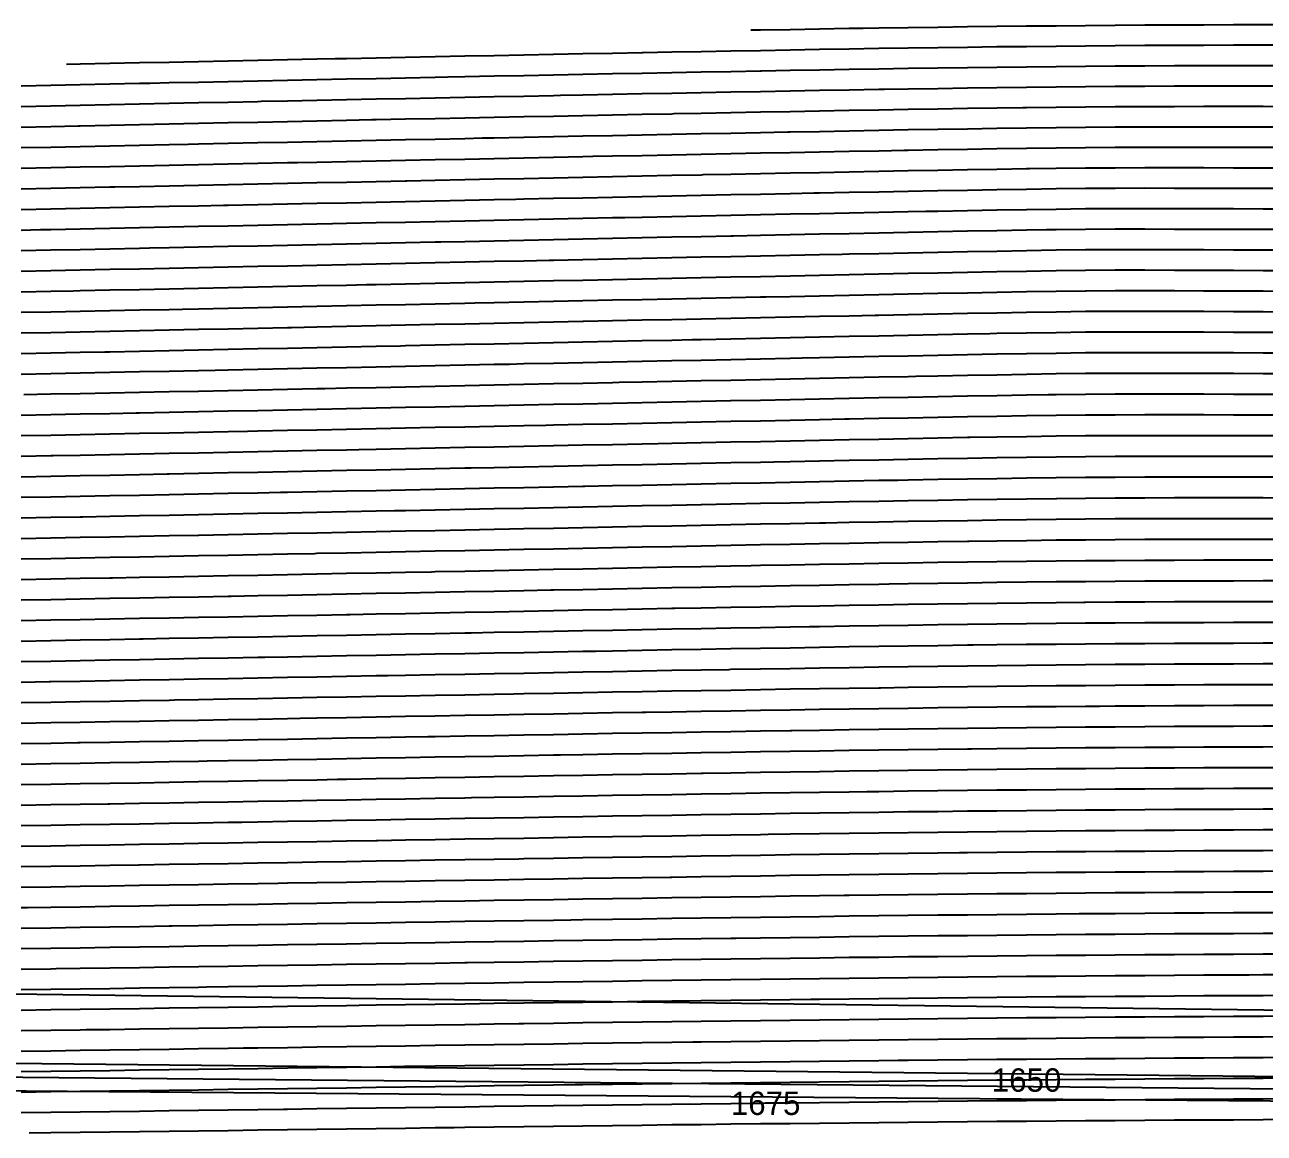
# Model space of a CAD drawing. Header units: metres. Extents: x 228 to 3387, y 31 to 162.
# Drawn here: x 857.6 to 990.1, y 32.7 to 151.3 of the extents above; entities that cross this region are included whole.
import ezdxf
from ezdxf.enums import TextEntityAlignment as Align

# ---------------------------------------------------------------- set-up
doc = ezdxf.new("R2010")
doc.units = ezdxf.units.M
for name, color, linetype in [('Vs_1000', 7, 'Continuous'), ('Vs_1025', 7, 'Continuous'), ('Vs_1050', 7, 'Continuous'), ('Vs_1075', 7, 'Continuous'), ('Vs_1100', 7, 'Continuous'), ('Vs_1125', 7, 'Continuous'), ('Vs_1150', 7, 'Continuous'), ('Vs_1175', 7, 'Continuous'), ('Vs_1200', 7, 'Continuous'), ('Vs_1225', 7, 'Continuous'), ('Vs_1250', 7, 'Continuous'), ('Vs_1275', 7, 'Continuous'), ('Vs_1300', 7, 'Continuous'), ('Vs_1325', 7, 'Continuous'), ('Vs_1350', 7, 'Continuous'), ('Vs_1375', 7, 'Continuous'), ('Vs_1400', 7, 'Continuous'), ('Vs_1425', 7, 'Continuous'), ('Vs_1450', 7, 'Continuous'), ('Vs_1475', 7, 'Continuous'), ('Vs_1500', 7, 'Continuous'), ('Vs_1525', 7, 'Continuous'), ('Vs_1550', 7, 'Continuous'), ('Vs_1575', 7, 'Continuous'), ('Vs_1600', 7, 'Continuous'), ('Vs_1625', 7, 'Continuous'), ('Vs_1650', 7, 'Continuous'), ('Vs_1675', 7, 'Continuous'), ('Vs_1700', 7, 'Continuous'), ('Vs_1725', 7, 'Continuous'), ('Vs_1750', 7, 'Continuous'), ('Vs_375', 7, 'Continuous'), ('Vs_400', 7, 'Continuous'), ('Vs_425', 7, 'Continuous'), ('Vs_450', 7, 'Continuous'), ('Vs_475', 7, 'Continuous'), ('Vs_500', 7, 'Continuous'), ('Vs_525', 7, 'Continuous'), ('Vs_550', 7, 'Continuous'), ('Vs_575', 7, 'Continuous'), ('Vs_600', 7, 'Continuous'), ('Vs_625', 7, 'Continuous'), ('Vs_650', 7, 'Continuous'), ('Vs_675', 7, 'Continuous'), ('Vs_700', 7, 'Continuous'), ('Vs_725', 7, 'Continuous'), ('Vs_750', 7, 'Continuous'), ('Vs_775', 7, 'Continuous'), ('Vs_800', 7, 'Continuous'), ('Vs_825', 7, 'Continuous'), ('Vs_850', 7, 'Continuous'), ('Vs_875', 7, 'Continuous'), ('Vs_900', 7, 'Continuous'), ('Vs_925', 7, 'Continuous'), ('Vs_950', 7, 'Continuous'), ('Vs_975', 7, 'Continuous')]:
    doc.layers.add(name, color=color, linetype=linetype)

msp = doc.modelspace()

# ---------------------------------------------------------------- linework, layer by layer
at = {"layer": 'Vs_1000'}
msp.add_lwpolyline([(993.15, 96.23), (989.98, 96.23), (986.82, 96.23), (983.66, 96.22), (980.5, 96.22), (977.34, 96.21), (974.18, 96.19), (971.01, 96.17), (967.85, 96.14), (964.69, 96.1), (961.53, 96.06), (958.55, 96.02), (958.37, 96.02), (955.21, 95.97), (952.04, 95.92), (948.88, 95.87), (945.72, 95.81), (942.56, 95.75), (939.4, 95.7), (936.23, 95.64), (933.07, 95.58), (929.91, 95.52), (926.75, 95.46), (923.59, 95.4), (922.01, 95.37), (920.43, 95.34), (917.26, 95.27), (914.1, 95.21), (910.94, 95.15), (907.78, 95.09), (904.62, 95.03), (901.46, 94.97), (898.29, 94.9), (895.13, 94.84), (891.97, 94.78), (888.81, 94.72), (888.56, 94.71), (885.65, 94.66), (882.48, 94.6), (879.32, 94.53), (876.16, 94.47), (873, 94.41), (869.84, 94.35), (866.68, 94.29), (863.51, 94.23), (860.35, 94.17), (857.19, 94.12)], dxfattribs=at)
at = {"layer": 'Vs_1025'}
msp.add_lwpolyline([(993.15, 94.01), (989.98, 94.01), (986.82, 94.01), (983.66, 94), (980.5, 93.99), (977.34, 93.98), (974.18, 93.96), (971.01, 93.94), (967.85, 93.91), (964.69, 93.88), (961.53, 93.84), (958.37, 93.8), (955.21, 93.75), (952.04, 93.7), (948.88, 93.65), (945.72, 93.59), (942.56, 93.54), (939.4, 93.48), (936.23, 93.43), (935.25, 93.41), (933.07, 93.37), (929.91, 93.31), (926.75, 93.25), (923.59, 93.19), (920.43, 93.13), (917.26, 93.07), (914.1, 93.01), (910.94, 92.95), (907.78, 92.88), (904.62, 92.82), (901.46, 92.76), (901.05, 92.75), (898.29, 92.7), (895.13, 92.64), (891.97, 92.58), (888.81, 92.52), (885.65, 92.46), (882.48, 92.39), (879.32, 92.33), (876.16, 92.27), (873, 92.21), (869.84, 92.15), (866.97, 92.1), (866.68, 92.1), (863.51, 92.04), (860.35, 91.98), (857.19, 91.92)], dxfattribs=at)
at = {"layer": 'Vs_1050'}
msp.add_lwpolyline([(993.15, 91.79), (989.98, 91.79), (986.82, 91.78), (983.66, 91.78), (980.5, 91.77), (977.34, 91.76), (974.18, 91.74), (971.01, 91.71), (967.85, 91.69), (964.69, 91.65), (961.53, 91.61), (958.37, 91.57), (955.21, 91.53), (952.04, 91.48), (949.99, 91.45), (948.88, 91.43), (945.72, 91.38), (942.56, 91.32), (939.4, 91.27), (936.23, 91.21), (933.07, 91.15), (929.91, 91.1), (926.75, 91.04), (923.59, 90.98), (920.43, 90.92), (917.26, 90.86), (914.1, 90.8), (913.81, 90.79), (910.94, 90.74), (907.78, 90.68), (904.62, 90.62), (901.46, 90.56), (898.29, 90.5), (895.13, 90.44), (891.97, 90.38), (888.81, 90.32), (885.65, 90.25), (882.48, 90.19), (879.64, 90.14), (879.32, 90.13), (876.16, 90.07), (873, 90.02), (869.84, 89.96), (866.68, 89.9), (863.51, 89.84), (860.35, 89.78), (857.19, 89.72)], dxfattribs=at)
at = {"layer": 'Vs_1075'}
msp.add_lwpolyline([(993.15, 89.57), (989.98, 89.57), (986.82, 89.56), (983.66, 89.56), (980.5, 89.55), (977.34, 89.53), (974.18, 89.51), (971.01, 89.49), (970.83, 89.49), (967.85, 89.46), (964.69, 89.43), (961.53, 89.39), (958.37, 89.35), (955.21, 89.31), (952.04, 89.26), (948.88, 89.21), (945.72, 89.16), (942.56, 89.11), (939.4, 89.05), (936.23, 89), (933.07, 88.94), (929.91, 88.89), (927.09, 88.83), (926.75, 88.83), (923.59, 88.77), (920.43, 88.71), (917.26, 88.65), (914.1, 88.59), (910.94, 88.53), (907.78, 88.47), (904.62, 88.41), (901.46, 88.35), (898.29, 88.29), (895.13, 88.23), (892.36, 88.18), (891.97, 88.17), (888.81, 88.11), (885.65, 88.05), (882.48, 87.99), (879.32, 87.93), (876.16, 87.88), (873, 87.82), (869.84, 87.76), (866.68, 87.7), (863.51, 87.64), (860.35, 87.59), (857.19, 87.53)], dxfattribs=at)
at = {"layer": 'Vs_1100'}
msp.add_lwpolyline([(993.15, 87.35), (989.98, 87.35), (986.82, 87.34), (983.66, 87.33), (980.5, 87.32), (977.34, 87.31), (974.18, 87.29), (971.01, 87.26), (967.85, 87.24), (964.69, 87.2), (961.53, 87.17), (958.37, 87.13), (955.21, 87.09), (952.04, 87.04), (948.88, 86.99), (945.72, 86.94), (942.56, 86.89), (941.49, 86.87), (939.4, 86.84), (936.23, 86.79), (933.07, 86.73), (929.91, 86.67), (926.75, 86.62), (923.59, 86.56), (920.43, 86.5), (917.26, 86.44), (914.1, 86.39), (910.94, 86.33), (907.78, 86.27), (905.29, 86.22), (904.62, 86.21), (901.46, 86.15), (898.29, 86.09), (895.13, 86.03), (891.97, 85.97), (888.81, 85.91), (885.65, 85.85), (882.48, 85.79), (879.32, 85.74), (876.16, 85.68), (873, 85.62), (870.22, 85.57), (869.84, 85.56), (866.68, 85.5), (863.51, 85.45), (860.35, 85.39), (857.19, 85.33)], dxfattribs=at)
at = {"layer": 'Vs_1125'}
msp.add_lwpolyline([(993.15, 85.13), (989.98, 85.13), (986.82, 85.12), (983.66, 85.11), (980.5, 85.1), (977.34, 85.08), (974.18, 85.06), (971.01, 85.04), (967.85, 85.01), (964.69, 84.98), (961.53, 84.95), (958.97, 84.91), (958.37, 84.91), (955.21, 84.87), (952.04, 84.82), (948.88, 84.78), (945.72, 84.73), (942.56, 84.68), (939.4, 84.62), (936.23, 84.57), (933.07, 84.52), (929.91, 84.46), (926.75, 84.41), (923.59, 84.35), (920.43, 84.29), (918.65, 84.26), (917.26, 84.24), (914.1, 84.18), (910.94, 84.12), (907.78, 84.06), (904.62, 84), (901.46, 83.95), (898.29, 83.89), (895.13, 83.83), (891.97, 83.77), (888.81, 83.71), (885.65, 83.65), (883.24, 83.61), (882.48, 83.59), (879.32, 83.54), (876.16, 83.48), (873, 83.42), (869.84, 83.36), (866.68, 83.31), (863.51, 83.25), (860.35, 83.19), (857.19, 83.14)], dxfattribs=at)
at = {"layer": 'Vs_1150'}
msp.add_lwpolyline([(993.15, 82.91), (989.98, 82.91), (986.82, 82.9), (983.66, 82.89), (980.5, 82.88), (977.34, 82.86), (974.18, 82.84), (971.01, 82.82), (967.85, 82.79), (964.69, 82.76), (961.53, 82.72), (958.37, 82.69), (955.21, 82.65), (952.04, 82.6), (948.88, 82.56), (945.72, 82.51), (942.56, 82.46), (939.4, 82.41), (936.23, 82.36), (933.07, 82.31), (932.87, 82.3), (929.91, 82.25), (926.75, 82.2), (923.59, 82.14), (920.43, 82.08), (917.26, 82.03), (914.1, 81.97), (910.94, 81.91), (907.78, 81.86), (904.62, 81.8), (901.46, 81.74), (898.29, 81.68), (896.38, 81.65), (895.13, 81.63), (891.97, 81.57), (888.81, 81.51), (885.65, 81.45), (882.48, 81.39), (879.32, 81.34), (876.16, 81.28), (873, 81.22), (869.84, 81.17), (866.68, 81.11), (863.51, 81.05), (860.35, 81), (860.18, 80.99), (857.19, 80.94)], dxfattribs=at)
at = {"layer": 'Vs_1175'}
msp.add_lwpolyline([(993.15, 80.69), (989.98, 80.69), (986.82, 80.68), (983.66, 80.67), (980.5, 80.65), (977.34, 80.64), (974.18, 80.62), (971.01, 80.59), (967.85, 80.57), (964.69, 80.54), (961.53, 80.5), (958.37, 80.46), (955.21, 80.43), (952.04, 80.38), (949.08, 80.34), (948.88, 80.34), (945.72, 80.29), (942.56, 80.24), (939.4, 80.2), (936.23, 80.14), (933.07, 80.09), (929.91, 80.04), (926.75, 79.99), (923.59, 79.93), (920.43, 79.88), (917.26, 79.82), (914.1, 79.76), (910.94, 79.71), (909.86, 79.69), (907.78, 79.65), (904.62, 79.59), (901.46, 79.54), (898.29, 79.48), (895.13, 79.42), (891.97, 79.37), (888.81, 79.31), (885.65, 79.25), (882.48, 79.19), (879.32, 79.14), (876.16, 79.08), (873.58, 79.04), (873, 79.02), (869.84, 78.97), (866.68, 78.91), (863.51, 78.86), (860.35, 78.8), (857.19, 78.75)], dxfattribs=at)
at = {"layer": 'Vs_1200'}
msp.add_lwpolyline([(993.15, 78.48), (989.98, 78.47), (986.82, 78.46), (983.66, 78.45), (980.5, 78.43), (977.34, 78.41), (974.18, 78.39), (972.52, 78.38), (971.01, 78.37), (967.85, 78.34), (964.69, 78.31), (961.53, 78.28), (958.37, 78.24), (955.21, 78.21), (952.04, 78.16), (948.88, 78.12), (945.72, 78.08), (942.56, 78.03), (939.4, 77.98), (936.23, 77.93), (933.07, 77.88), (929.91, 77.83), (926.75, 77.77), (924.03, 77.73), (923.59, 77.72), (920.43, 77.67), (917.26, 77.61), (914.1, 77.56), (910.94, 77.5), (907.78, 77.45), (904.62, 77.39), (901.46, 77.33), (898.29, 77.28), (895.13, 77.22), (891.97, 77.16), (888.81, 77.11), (887.02, 77.08), (885.65, 77.05), (882.48, 76.99), (879.32, 76.94), (876.16, 76.88), (873, 76.83), (869.84, 76.77), (866.68, 76.72), (863.51, 76.66), (860.35, 76.61), (857.19, 76.55)], dxfattribs=at)
at = {"layer": 'Vs_1225'}
msp.add_lwpolyline([(993.15, 76.26), (989.98, 76.25), (986.82, 76.24), (983.66, 76.23), (980.5, 76.21), (977.34, 76.19), (974.18, 76.17), (971.01, 76.15), (967.85, 76.12), (964.69, 76.09), (961.53, 76.06), (958.37, 76.02), (955.21, 75.99), (952.04, 75.95), (948.88, 75.9), (945.72, 75.86), (942.56, 75.81), (939.59, 75.77), (939.4, 75.77), (936.23, 75.72), (933.07, 75.67), (929.91, 75.62), (926.75, 75.56), (923.59, 75.51), (920.43, 75.46), (917.26, 75.4), (914.1, 75.35), (910.94, 75.3), (907.78, 75.24), (904.62, 75.18), (901.46, 75.13), (900.68, 75.12), (898.29, 75.07), (895.13, 75.02), (891.97, 74.96), (888.81, 74.91), (885.65, 74.85), (882.48, 74.8), (879.32, 74.74), (876.16, 74.68), (873, 74.63), (869.84, 74.58), (866.68, 74.52), (863.51, 74.47), (863.26, 74.46), (860.35, 74.41), (857.19, 74.36)], dxfattribs=at)
at = {"layer": 'Vs_1250'}
msp.add_lwpolyline([(993.15, 74.04), (989.98, 74.03), (986.82, 74.02), (983.66, 74.01), (980.5, 73.99), (977.34, 73.97), (974.18, 73.95), (971.01, 73.93), (967.85, 73.9), (964.69, 73.87), (961.53, 73.84), (958.79, 73.81), (958.37, 73.8), (955.21, 73.77), (952.04, 73.73), (948.88, 73.69), (945.72, 73.64), (942.56, 73.6), (939.4, 73.55), (936.23, 73.5), (933.07, 73.45), (929.91, 73.4), (926.75, 73.35), (923.59, 73.3), (920.43, 73.25), (917.26, 73.2), (914.87, 73.16), (914.1, 73.14), (910.94, 73.09), (907.78, 73.03), (904.62, 72.98), (901.46, 72.93), (898.29, 72.87), (895.13, 72.82), (891.97, 72.76), (888.81, 72.71), (885.65, 72.65), (882.48, 72.6), (879.32, 72.54), (877.08, 72.5), (876.16, 72.49), (873, 72.43), (869.84, 72.38), (866.68, 72.32), (863.51, 72.27), (860.35, 72.22), (857.19, 72.17)], dxfattribs=at)
at = {"layer": 'Vs_1275'}
msp.add_lwpolyline([(993.15, 71.82), (989.98, 71.81), (986.82, 71.8), (983.66, 71.79), (980.5, 71.77), (977.34, 71.75), (974.18, 71.73), (971.01, 71.71), (967.85, 71.68), (964.69, 71.65), (961.53, 71.62), (958.37, 71.59), (955.21, 71.55), (952.04, 71.51), (948.88, 71.47), (945.72, 71.43), (942.56, 71.38), (939.4, 71.34), (936.23, 71.29), (933.07, 71.24), (930.1, 71.2), (929.91, 71.19), (926.75, 71.14), (923.59, 71.09), (920.43, 71.04), (917.26, 70.99), (914.1, 70.94), (910.94, 70.88), (907.78, 70.83), (904.62, 70.78), (901.46, 70.72), (898.29, 70.67), (895.13, 70.61), (891.97, 70.56), (891.02, 70.54), (888.81, 70.5), (885.65, 70.45), (882.48, 70.4), (879.32, 70.34), (876.16, 70.29), (873, 70.24), (869.84, 70.18), (866.68, 70.13), (863.51, 70.08), (860.35, 70.02), (857.19, 69.97)], dxfattribs=at)
at = {"layer": 'Vs_1300'}
msp.add_lwpolyline([(993.15, 69.6), (989.98, 69.59), (986.82, 69.58), (983.66, 69.57), (980.5, 69.55), (977.34, 69.53), (974.18, 69.51), (971.01, 69.49), (967.85, 69.46), (964.69, 69.43), (961.53, 69.4), (958.37, 69.37), (955.21, 69.33), (952.04, 69.29), (948.88, 69.25), (947.62, 69.24), (945.72, 69.21), (942.56, 69.17), (939.4, 69.12), (936.23, 69.08), (933.07, 69.03), (929.91, 68.98), (926.75, 68.93), (923.59, 68.88), (920.43, 68.83), (917.26, 68.78), (914.1, 68.73), (910.94, 68.68), (907.78, 68.62), (905.33, 68.58), (904.62, 68.57), (901.46, 68.52), (898.29, 68.46), (895.13, 68.41), (891.97, 68.36), (888.81, 68.3), (885.65, 68.25), (882.48, 68.2), (879.32, 68.14), (876.16, 68.09), (873, 68.04), (869.84, 67.99), (866.68, 67.93), (866.45, 67.93), (863.51, 67.88), (860.35, 67.83), (857.19, 67.78)], dxfattribs=at)
at = {"layer": 'Vs_1325'}
msp.add_lwpolyline([(993.15, 67.39), (989.98, 67.38), (986.82, 67.36), (983.66, 67.35), (980.5, 67.33), (977.34, 67.31), (974.18, 67.29), (972.3, 67.28), (971.01, 67.27), (967.85, 67.24), (964.69, 67.21), (961.53, 67.18), (958.37, 67.15), (955.21, 67.11), (952.04, 67.08), (948.88, 67.04), (945.72, 67), (942.56, 66.95), (939.4, 66.91), (936.23, 66.86), (933.07, 66.82), (929.91, 66.77), (926.75, 66.72), (923.59, 66.67), (920.43, 66.62), (920.41, 66.62), (917.26, 66.57), (914.1, 66.52), (910.94, 66.47), (907.78, 66.42), (904.62, 66.37), (901.46, 66.31), (898.29, 66.26), (895.13, 66.21), (891.97, 66.16), (888.81, 66.1), (885.65, 66.05), (882.48, 66), (880.77, 65.97), (879.32, 65.95), (876.16, 65.89), (873, 65.84), (869.84, 65.79), (866.68, 65.74), (863.51, 65.69), (860.35, 65.64), (857.19, 65.59)], dxfattribs=at)
at = {"layer": 'Vs_1350'}
msp.add_lwpolyline([(993.15, 65.17), (989.98, 65.16), (986.82, 65.14), (983.66, 65.13), (980.5, 65.11), (977.34, 65.09), (974.18, 65.07), (971.01, 65.05), (967.85, 65.02), (964.69, 64.99), (961.53, 64.96), (958.37, 64.93), (955.21, 64.9), (952.04, 64.86), (948.88, 64.82), (945.72, 64.78), (942.56, 64.74), (939.4, 64.7), (937.07, 64.66), (936.23, 64.65), (933.07, 64.61), (929.91, 64.56), (926.75, 64.51), (923.59, 64.46), (920.43, 64.42), (917.26, 64.37), (914.1, 64.32), (910.94, 64.26), (907.78, 64.21), (904.62, 64.16), (901.46, 64.11), (898.29, 64.06), (895.3, 64.01), (895.13, 64.01), (891.97, 63.96), (888.81, 63.9), (885.65, 63.85), (882.48, 63.8), (879.32, 63.75), (876.16, 63.7), (873, 63.64), (869.84, 63.59), (866.68, 63.54), (863.51, 63.49), (860.35, 63.44), (857.19, 63.39)], dxfattribs=at)
at = {"layer": 'Vs_1375'}
msp.add_lwpolyline([(993.15, 62.95), (989.98, 62.94), (986.82, 62.93), (983.66, 62.91), (980.5, 62.89), (977.34, 62.87), (974.18, 62.85), (971.01, 62.83), (967.85, 62.8), (964.69, 62.78), (961.53, 62.74), (958.37, 62.71), (957.51, 62.7), (955.21, 62.68), (952.04, 62.64), (948.88, 62.61), (945.72, 62.57), (942.56, 62.52), (939.4, 62.48), (936.23, 62.44), (933.07, 62.39), (929.91, 62.35), (926.75, 62.3), (923.59, 62.25), (920.43, 62.21), (917.26, 62.16), (914.1, 62.11), (910.94, 62.06), (910.39, 62.05), (907.78, 62.01), (904.62, 61.96), (901.46, 61.91), (898.29, 61.86), (895.13, 61.81), (891.97, 61.75), (888.81, 61.7), (885.65, 61.65), (882.48, 61.6), (879.32, 61.55), (876.16, 61.5), (873, 61.45), (869.84, 61.4), (869.78, 61.4), (866.68, 61.35), (863.51, 61.3), (860.35, 61.25), (857.19, 61.2)], dxfattribs=at)
at = {"layer": 'Vs_1400'}
msp.add_lwpolyline([(993.15, 60.74), (989.98, 60.72), (986.82, 60.71), (983.66, 60.69), (980.5, 60.68), (977.34, 60.66), (974.18, 60.63), (971.01, 60.61), (967.85, 60.59), (964.69, 60.56), (961.53, 60.53), (958.37, 60.5), (955.21, 60.46), (952.04, 60.43), (948.88, 60.39), (945.72, 60.35), (942.56, 60.31), (939.4, 60.27), (936.23, 60.23), (933.07, 60.18), (929.91, 60.14), (926.75, 60.09), (926.6, 60.09), (923.59, 60.05), (920.43, 60), (917.26, 59.95), (914.1, 59.9), (910.94, 59.85), (907.78, 59.8), (904.62, 59.75), (901.46, 59.7), (898.29, 59.65), (895.13, 59.6), (891.97, 59.55), (888.81, 59.5), (885.65, 59.45), (884.67, 59.44), (882.48, 59.4), (879.32, 59.35), (876.16, 59.3), (873, 59.25), (869.84, 59.2), (866.68, 59.15), (863.51, 59.1), (860.35, 59.05), (857.19, 59.01)], dxfattribs=at)
at = {"layer": 'Vs_1425'}
msp.add_lwpolyline([(993.15, 58.52), (989.98, 58.51), (986.82, 58.49), (983.66, 58.48), (980.5, 58.46), (977.34, 58.44), (974.18, 58.42), (971.01, 58.39), (967.85, 58.37), (964.69, 58.34), (961.53, 58.31), (958.37, 58.28), (955.21, 58.25), (952.04, 58.21), (948.88, 58.18), (945.72, 58.14), (945.2, 58.13), (942.56, 58.1), (939.4, 58.06), (936.23, 58.02), (933.07, 57.97), (929.91, 57.93), (926.75, 57.88), (923.59, 57.84), (920.43, 57.79), (917.26, 57.74), (914.1, 57.7), (910.94, 57.65), (907.78, 57.6), (904.62, 57.55), (901.46, 57.5), (899.91, 57.48), (898.29, 57.45), (895.13, 57.4), (891.97, 57.35), (888.81, 57.3), (885.65, 57.25), (882.48, 57.2), (879.32, 57.15), (876.16, 57.11), (873, 57.06), (869.84, 57.01), (866.68, 56.96), (863.51, 56.91), (860.35, 56.86), (857.86, 56.82), (857.19, 56.81)], dxfattribs=at)
at = {"layer": 'Vs_1450'}
msp.add_lwpolyline([(993.15, 56.3), (989.98, 56.29), (986.82, 56.28), (983.66, 56.26), (980.5, 56.24), (977.34, 56.22), (974.18, 56.2), (971.01, 56.18), (970.33, 56.17), (967.85, 56.15), (964.69, 56.12), (961.53, 56.09), (958.37, 56.06), (955.21, 56.03), (952.04, 56), (948.88, 55.96), (945.72, 55.92), (942.56, 55.88), (939.4, 55.84), (936.23, 55.8), (933.07, 55.76), (929.91, 55.72), (926.75, 55.67), (923.59, 55.63), (920.43, 55.58), (917.26, 55.54), (915.95, 55.52), (914.1, 55.49), (910.94, 55.44), (907.78, 55.4), (904.62, 55.35), (901.46, 55.3), (898.29, 55.25), (895.13, 55.2), (891.97, 55.15), (888.81, 55.1), (885.65, 55.05), (882.48, 55.01), (879.32, 54.96), (876.16, 54.91), (873.29, 54.86), (873, 54.86), (869.84, 54.81), (866.68, 54.76), (863.51, 54.72), (860.35, 54.67), (857.19, 54.62)], dxfattribs=at)
at = {"layer": 'Vs_1475'}
msp.add_lwpolyline([(993.15, 54.09), (989.98, 54.08), (986.82, 54.06), (983.66, 54.04), (980.5, 54.03), (977.34, 54.01), (974.18, 53.98), (971.01, 53.96), (967.85, 53.93), (964.69, 53.91), (961.53, 53.88), (958.37, 53.85), (955.21, 53.82), (952.04, 53.78), (948.88, 53.75), (945.72, 53.71), (942.56, 53.67), (939.4, 53.63), (936.23, 53.59), (933.61, 53.56), (933.07, 53.55), (929.91, 53.51), (926.75, 53.46), (923.59, 53.42), (920.43, 53.38), (917.26, 53.33), (914.1, 53.28), (910.94, 53.24), (907.78, 53.19), (904.62, 53.14), (901.46, 53.1), (898.29, 53.05), (895.13, 53), (891.97, 52.95), (888.84, 52.9), (888.81, 52.9), (885.65, 52.86), (882.48, 52.81), (879.32, 52.76), (876.16, 52.71), (873, 52.66), (869.84, 52.62), (866.68, 52.57), (863.51, 52.52), (860.35, 52.48), (857.19, 52.43)], dxfattribs=at)
at = {"layer": 'Vs_1500'}
msp.add_lwpolyline([(993.15, 51.87), (989.98, 51.86), (986.82, 51.84), (983.66, 51.83), (980.5, 51.81), (977.34, 51.79), (974.18, 51.77), (971.01, 51.74), (967.85, 51.72), (964.69, 51.69), (961.53, 51.66), (958.37, 51.63), (955.21, 51.6), (954.91, 51.6), (952.04, 51.57), (948.88, 51.53), (945.72, 51.5), (942.56, 51.46), (939.4, 51.42), (936.23, 51.38), (933.07, 51.34), (929.91, 51.3), (926.75, 51.26), (923.59, 51.21), (920.43, 51.17), (917.26, 51.12), (914.1, 51.08), (910.94, 51.03), (907.78, 50.99), (904.92, 50.94), (904.62, 50.94), (901.46, 50.89), (898.29, 50.85), (895.13, 50.8), (891.97, 50.75), (888.81, 50.7), (885.65, 50.66), (882.48, 50.61), (879.32, 50.56), (876.16, 50.52), (873, 50.47), (869.84, 50.42), (866.68, 50.38), (863.51, 50.33), (860.92, 50.29), (860.35, 50.28), (857.19, 50.24)], dxfattribs=at)
at = {"layer": 'Vs_1525'}
msp.add_lwpolyline([(993.15, 49.66), (989.98, 49.65), (988.5, 49.64), (986.82, 49.63), (983.66, 49.61), (980.5, 49.59), (977.34, 49.57), (974.18, 49.55), (971.01, 49.53), (967.85, 49.5), (964.69, 49.48), (961.53, 49.45), (958.37, 49.42), (955.21, 49.39), (952.04, 49.35), (948.88, 49.32), (945.72, 49.28), (942.56, 49.25), (939.4, 49.21), (936.23, 49.17), (933.07, 49.13), (929.91, 49.09), (926.75, 49.05), (923.59, 49.01), (922.12, 48.98), (920.43, 48.96), (917.26, 48.92), (914.1, 48.87), (910.94, 48.83), (907.78, 48.78), (904.62, 48.74), (901.46, 48.69), (898.29, 48.64), (895.13, 48.6), (891.97, 48.55), (888.81, 48.51), (885.65, 48.46), (882.48, 48.41), (879.32, 48.37), (877, 48.33), (876.16, 48.32), (873, 48.27), (869.84, 48.23), (866.68, 48.18), (863.51, 48.14), (860.35, 48.09), (857.19, 48.05)], dxfattribs=at)
at = {"layer": 'Vs_1550'}
msp.add_lwpolyline([(993.15, 47.45), (989.98, 47.43), (986.82, 47.42), (983.66, 47.4), (980.5, 47.38), (977.34, 47.36), (974.18, 47.34), (971.01, 47.31), (967.85, 47.29), (964.69, 47.26), (961.53, 47.23), (958.37, 47.2), (955.21, 47.17), (952.04, 47.14), (948.88, 47.11), (945.72, 47.07), (942.56, 47.04), (941.64, 47.03), (939.4, 47), (936.23, 46.96), (933.07, 46.92), (929.91, 46.88), (926.75, 46.84), (923.59, 46.8), (920.43, 46.75), (917.26, 46.71), (914.1, 46.67), (910.94, 46.62), (907.78, 46.58), (904.62, 46.53), (901.46, 46.49), (898.29, 46.44), (895.13, 46.4), (893.33, 46.37), (891.97, 46.35), (888.81, 46.31), (885.65, 46.26), (882.48, 46.21), (879.32, 46.17), (876.16, 46.12), (873, 46.08), (869.84, 46.03), (866.68, 45.99), (863.51, 45.94), (860.35, 45.9), (857.19, 45.85)], dxfattribs=at)
at = {"layer": 'Vs_1575'}
msp.add_lwpolyline([(993.15, 45.23), (989.98, 45.22), (986.82, 45.2), (983.66, 45.18), (980.5, 45.16), (977.34, 45.14), (974.18, 45.12), (971.01, 45.1), (967.85, 45.07), (966.86, 45.07), (964.69, 45.05), (961.53, 45.02), (958.37, 44.99), (955.21, 44.96), (952.04, 44.93), (948.88, 44.89), (945.72, 44.86), (942.56, 44.82), (939.4, 44.79), (936.23, 44.75), (933.07, 44.71), (929.91, 44.67), (926.75, 44.63), (923.59, 44.59), (920.43, 44.55), (917.26, 44.51), (914.1, 44.46), (910.94, 44.42), (910.39, 44.41), (907.78, 44.38), (904.62, 44.33), (901.46, 44.29), (898.29, 44.24), (895.13, 44.2), (891.97, 44.15), (888.81, 44.11), (885.65, 44.06), (882.48, 44.02), (879.32, 43.97), (876.16, 43.93), (873, 43.88), (869.84, 43.84), (866.68, 43.79), (864.15, 43.76), (863.51, 43.75), (860.35, 43.71), (857.19, 43.66)], dxfattribs=at)
at = {"layer": 'Vs_1600'}
for points in [[(228, 55.65), (1154.75, 43.81)], [(993.15, 43.02), (989.98, 43), (986.82, 42.99), (983.66, 42.97), (980.5, 42.95), (977.34, 42.93), (974.18, 42.91), (971.01, 42.88), (967.85, 42.86), (964.69, 42.83), (961.53, 42.81), (958.37, 42.78), (955.21, 42.75), (952.04, 42.72), (948.88, 42.68), (945.72, 42.65), (942.56, 42.61), (939.4, 42.58), (936.23, 42.54), (933.07, 42.5), (929.91, 42.46), (929.01, 42.45), (926.75, 42.42), (923.59, 42.38), (920.43, 42.34), (917.26, 42.3), (914.1, 42.26), (910.94, 42.22), (907.78, 42.17), (904.62, 42.13), (901.46, 42.09), (898.29, 42.04), (895.13, 42), (891.97, 41.95), (888.81, 41.91), (885.65, 41.86), (882.48, 41.82), (880.97, 41.8), (879.32, 41.78), (876.16, 41.73), (873, 41.69), (869.84, 41.64), (866.68, 41.6), (863.51, 41.56), (860.35, 41.51), (857.19, 41.47)]]:
    msp.add_lwpolyline(points, dxfattribs=at)
at = {"layer": 'Vs_1625'}
msp.add_lwpolyline([(993.15, 40.81), (989.98, 40.79), (986.82, 40.77), (983.66, 40.76), (980.5, 40.74), (977.34, 40.72), (974.18, 40.69), (971.01, 40.67), (967.85, 40.65), (964.69, 40.62), (961.53, 40.59), (958.37, 40.56), (955.21, 40.53), (952.04, 40.5), (950.98, 40.49), (948.88, 40.47), (945.72, 40.44), (942.56, 40.4), (939.4, 40.37), (936.23, 40.33), (933.07, 40.29), (929.91, 40.26), (926.75, 40.22), (923.59, 40.18), (920.43, 40.14), (917.26, 40.1), (914.1, 40.05), (910.94, 40.01), (907.78, 39.97), (904.62, 39.93), (901.46, 39.88), (898.29, 39.84), (898.18, 39.84), (895.13, 39.8), (891.97, 39.75), (888.81, 39.71), (885.65, 39.67), (882.48, 39.62), (879.32, 39.58), (876.16, 39.54), (873, 39.49), (869.84, 39.45), (866.68, 39.41), (863.51, 39.36), (860.35, 39.32), (857.19, 39.28)], dxfattribs=at)
at = {"layer": 'Vs_1650'}
msp.add_lwpolyline([(993.15, 38.59), (989.98, 38.58), (986.82, 38.56), (983.66, 38.54), (982.17, 38.53), (980.5, 38.52), (977.34, 38.5), (974.18, 38.48), (971.01, 38.46), (967.85, 38.43), (964.69, 38.41), (961.53, 38.38), (958.37, 38.35), (955.21, 38.32), (952.04, 38.29), (948.88, 38.26), (945.72, 38.23), (942.56, 38.19), (939.4, 38.16), (936.23, 38.12), (933.07, 38.09), (929.91, 38.05), (926.75, 38.01), (923.59, 37.97), (920.43, 37.93), (917.26, 37.89), (916.41, 37.88), (914.1, 37.85), (910.94, 37.81), (907.78, 37.77), (904.62, 37.72), (901.46, 37.68), (898.29, 37.64), (895.13, 37.6), (891.97, 37.55), (888.81, 37.51), (885.65, 37.47), (882.48, 37.43), (879.32, 37.38), (876.16, 37.34), (873, 37.3), (869.84, 37.26), (867.58, 37.23), (866.68, 37.21), (863.51, 37.17), (860.35, 37.13), (857.19, 37.09)], dxfattribs=at)
at = {"layer": 'Vs_1675'}
msp.add_lwpolyline([(993.15, 36.38), (989.98, 36.36), (986.82, 36.35), (983.66, 36.33), (980.5, 36.31), (977.34, 36.29), (974.18, 36.27), (971.01, 36.24), (967.85, 36.22), (964.69, 36.19), (961.53, 36.17), (958.37, 36.14), (955.21, 36.11), (952.04, 36.08), (948.88, 36.05), (945.72, 36.02), (942.56, 35.98), (939.4, 35.95), (936.79, 35.92), (936.23, 35.91), (933.07, 35.88), (929.91, 35.84), (926.75, 35.8), (923.59, 35.76), (920.43, 35.73), (917.26, 35.69), (914.1, 35.65), (910.94, 35.61), (907.78, 35.56), (904.62, 35.52), (901.46, 35.48), (898.29, 35.44), (895.13, 35.4), (891.97, 35.36), (888.81, 35.31), (885.65, 35.27), (885.24, 35.27), (882.48, 35.23), (879.32, 35.19), (876.16, 35.15), (873, 35.1), (869.84, 35.06), (866.68, 35.02), (863.51, 34.98), (860.35, 34.94), (857.19, 34.9)], dxfattribs=at)
at = {"layer": 'Vs_1700'}
for points in [[(228, 46.77), (1245.04, 36.13)], [(993.15, 34.17), (989.98, 34.15), (986.82, 34.13), (983.66, 34.12), (980.5, 34.1), (977.34, 34.08), (974.18, 34.05), (971.01, 34.03), (967.85, 34.01), (964.69, 33.98), (962.02, 33.96), (961.53, 33.96), (958.37, 33.93), (955.21, 33.9), (952.04, 33.87), (948.88, 33.84), (945.72, 33.81), (942.56, 33.77), (939.4, 33.74), (936.23, 33.71), (933.07, 33.67), (929.91, 33.63), (926.75, 33.6), (923.59, 33.56), (920.43, 33.52), (917.26, 33.48), (914.1, 33.44), (910.94, 33.4), (907.78, 33.36), (904.62, 33.32), (903.47, 33.31), (901.46, 33.28), (898.29, 33.24), (895.13, 33.2), (891.97, 33.16), (888.81, 33.12), (885.65, 33.07), (882.48, 33.03), (879.32, 32.99), (876.16, 32.95), (873, 32.91), (869.84, 32.87), (866.68, 32.83), (863.51, 32.79), (860.35, 32.75), (858.03, 32.72)]]:
    msp.add_lwpolyline(points, dxfattribs=at)
at = {"layer": 'Vs_1725'}
msp.add_lwpolyline([(228, 44.54), (1301.34, 34.63)], dxfattribs=at)
at = {"layer": 'Vs_1750'}
msp.add_lwpolyline([(228, 42.32), (1376.52, 33.09)], dxfattribs=at)
at = {"layer": 'Vs_375'}
msp.add_lwpolyline([(993.15, 151.28), (989.98, 151.28), (986.82, 151.27), (983.66, 151.26), (980.5, 151.25), (977.34, 151.23), (974.18, 151.2), (971.01, 151.17), (967.85, 151.15), (964.69, 151.12), (961.53, 151.09), (958.37, 151.05), (955.21, 151.01), (952.04, 150.97), (948.88, 150.92), (947.23, 150.89), (945.72, 150.87), (942.56, 150.82), (939.4, 150.76), (936.23, 150.71), (935.21, 150.69)], dxfattribs=at)
at = {"layer": 'Vs_400'}
msp.add_lwpolyline([(993.15, 149.09), (989.98, 149.09), (986.82, 149.09), (983.66, 149.08), (980.5, 149.06), (977.34, 149.05), (974.18, 149.02), (971.01, 149), (967.85, 148.97), (964.69, 148.94), (963.89, 148.93), (961.53, 148.91), (958.37, 148.87), (955.21, 148.83), (952.04, 148.78), (948.88, 148.73), (945.72, 148.68), (942.56, 148.63), (939.4, 148.57), (936.23, 148.51), (933.07, 148.46), (929.91, 148.4), (926.75, 148.34), (923.7, 148.28), (923.59, 148.28), (920.43, 148.22), (917.26, 148.16), (914.1, 148.1), (910.94, 148.03), (907.78, 147.97), (904.62, 147.91), (901.46, 147.84), (898.29, 147.78), (895.13, 147.72), (891.97, 147.65), (890.77, 147.63), (888.81, 147.59), (885.65, 147.52), (882.48, 147.46), (879.32, 147.39), (876.16, 147.33), (873, 147.26), (869.84, 147.2), (866.68, 147.13), (863.51, 147.07), (862.04, 147.04)], dxfattribs=at)
at = {"layer": 'Vs_425'}
msp.add_lwpolyline([(993.15, 146.9), (989.98, 146.9), (986.82, 146.9), (983.66, 146.89), (980.5, 146.88), (977.34, 146.87), (974.18, 146.85), (971.01, 146.82), (967.85, 146.8), (964.69, 146.76), (961.53, 146.73), (958.37, 146.69), (955.21, 146.64), (952.04, 146.59), (948.88, 146.54), (945.72, 146.49), (942.56, 146.43), (939.4, 146.38), (936.34, 146.32), (936.23, 146.32), (933.07, 146.26), (929.91, 146.2), (926.75, 146.14), (923.59, 146.08), (920.43, 146.02), (917.26, 145.96), (914.1, 145.89), (910.94, 145.83), (907.78, 145.77), (904.62, 145.7), (902.81, 145.67), (901.46, 145.64), (898.29, 145.58), (895.13, 145.51), (891.97, 145.45), (888.81, 145.38), (885.65, 145.32), (882.48, 145.25), (879.32, 145.19), (876.16, 145.12), (873, 145.06), (870.97, 145.02), (869.84, 144.99), (866.68, 144.93), (863.51, 144.86), (860.35, 144.79), (857.19, 144.73)], dxfattribs=at)
at = {"layer": 'Vs_450'}
msp.add_lwpolyline([(993.15, 144.71), (989.98, 144.72), (986.82, 144.71), (983.66, 144.71), (980.5, 144.7), (977.34, 144.69), (974.18, 144.67), (971.01, 144.65), (967.85, 144.62), (964.69, 144.59), (961.53, 144.55), (958.37, 144.5), (955.21, 144.45), (952.04, 144.4), (949.51, 144.36), (948.88, 144.35), (945.72, 144.3), (942.56, 144.24), (939.4, 144.18), (936.23, 144.12), (933.07, 144.06), (929.91, 144), (926.75, 143.94), (923.59, 143.88), (920.43, 143.82), (917.26, 143.76), (914.87, 143.71), (914.1, 143.69), (910.94, 143.63), (907.78, 143.57), (904.62, 143.5), (901.46, 143.44), (898.29, 143.37), (895.13, 143.31), (891.97, 143.24), (888.81, 143.18), (885.65, 143.11), (882.84, 143.06), (882.48, 143.05), (879.32, 142.98), (876.16, 142.92), (873, 142.85), (869.84, 142.78), (866.68, 142.72), (863.51, 142.65), (860.35, 142.59), (857.19, 142.52)], dxfattribs=at)
at = {"layer": 'Vs_475'}
msp.add_lwpolyline([(993.15, 142.52), (989.98, 142.53), (986.82, 142.53), (983.66, 142.53), (980.5, 142.52), (977.34, 142.51), (974.18, 142.5), (971.01, 142.48), (967.85, 142.45), (964.69, 142.41), (964.3, 142.4), (961.53, 142.36), (958.37, 142.32), (955.21, 142.27), (952.04, 142.22), (948.88, 142.16), (945.72, 142.1), (942.56, 142.05), (939.4, 141.99), (936.23, 141.93), (933.07, 141.87), (929.91, 141.81), (926.96, 141.75), (926.75, 141.74), (923.59, 141.68), (920.43, 141.62), (917.26, 141.56), (914.1, 141.49), (910.94, 141.43), (907.78, 141.36), (904.62, 141.3), (901.46, 141.23), (898.29, 141.17), (895.13, 141.1), (894.68, 141.1), (891.97, 141.04), (888.81, 140.97), (885.65, 140.91), (882.48, 140.84), (879.32, 140.78), (876.16, 140.71), (873, 140.65), (869.84, 140.58), (866.68, 140.51), (863.51, 140.45), (863.31, 140.44), (860.35, 140.38), (857.19, 140.31)], dxfattribs=at)
at = {"layer": 'Vs_500'}
msp.add_lwpolyline([(993.15, 140.33), (989.98, 140.34), (986.82, 140.34), (983.66, 140.34), (980.5, 140.34), (977.34, 140.33), (974.18, 140.32), (971.01, 140.3), (967.85, 140.27), (964.69, 140.23), (961.53, 140.18), (958.37, 140.13), (955.21, 140.08), (952.04, 140.03), (948.88, 139.97), (945.72, 139.91), (942.56, 139.85), (939.4, 139.79), (939.16, 139.79), (936.23, 139.73), (933.07, 139.67), (929.91, 139.61), (926.75, 139.55), (923.59, 139.48), (920.43, 139.42), (917.26, 139.36), (914.1, 139.29), (910.94, 139.23), (907.78, 139.16), (906.51, 139.14), (904.62, 139.1), (901.46, 139.03), (898.29, 138.97), (895.13, 138.9), (891.97, 138.84), (888.81, 138.77), (885.65, 138.7), (882.48, 138.64), (879.32, 138.57), (876.16, 138.51), (875.03, 138.48), (873, 138.44), (869.84, 138.37), (866.68, 138.31), (863.51, 138.24), (860.35, 138.17), (857.19, 138.11)], dxfattribs=at)
at = {"layer": 'Vs_525'}
msp.add_lwpolyline([(993.15, 138.14), (989.98, 138.15), (986.82, 138.15), (983.66, 138.16), (980.5, 138.16), (977.34, 138.15), (974.18, 138.14), (971.01, 138.13), (967.85, 138.09), (964.69, 138.05), (961.53, 138), (958.37, 137.95), (955.21, 137.89), (952.04, 137.84), (951.62, 137.83), (948.88, 137.78), (945.72, 137.72), (942.56, 137.66), (939.4, 137.6), (936.23, 137.54), (933.07, 137.47), (929.91, 137.41), (926.75, 137.35), (923.59, 137.28), (920.43, 137.22), (918.32, 137.18), (917.26, 137.15), (914.1, 137.09), (910.94, 137.02), (907.78, 136.96), (904.62, 136.89), (901.46, 136.83), (898.29, 136.76), (895.13, 136.7), (891.97, 136.63), (888.81, 136.57), (886.74, 136.52), (885.65, 136.5), (882.48, 136.43), (879.32, 136.37), (876.16, 136.3), (873, 136.24), (869.84, 136.17), (866.68, 136.1), (863.51, 136.04), (860.35, 135.97), (857.19, 135.9)], dxfattribs=at)
at = {"layer": 'Vs_550'}
msp.add_lwpolyline([(993.15, 135.95), (989.98, 135.96), (986.82, 135.96), (983.66, 135.97), (980.5, 135.97), (977.34, 135.97), (974.18, 135.96), (971.01, 135.95), (967.85, 135.91), (964.99, 135.87), (964.69, 135.87), (961.53, 135.81), (958.37, 135.76), (955.21, 135.7), (952.04, 135.65), (948.88, 135.59), (945.72, 135.53), (942.56, 135.46), (939.4, 135.4), (936.23, 135.34), (933.07, 135.28), (930.13, 135.22), (929.91, 135.21), (926.75, 135.15), (923.59, 135.08), (920.43, 135.02), (917.26, 134.95), (914.1, 134.89), (910.94, 134.82), (907.78, 134.76), (904.62, 134.69), (901.46, 134.63), (898.42, 134.56), (898.29, 134.56), (895.13, 134.49), (891.97, 134.43), (888.81, 134.36), (885.65, 134.3), (882.48, 134.23), (879.32, 134.16), (876.16, 134.1), (873, 134.03), (869.84, 133.96), (867.21, 133.91), (866.68, 133.9), (863.51, 133.83), (860.35, 133.77), (857.19, 133.7)], dxfattribs=at)
at = {"layer": 'Vs_575'}
msp.add_lwpolyline([(993.15, 133.76), (989.98, 133.77), (986.82, 133.77), (983.66, 133.78), (980.5, 133.78), (977.34, 133.79), (974.18, 133.78), (971.01, 133.76), (967.85, 133.73), (964.69, 133.68), (961.53, 133.63), (958.37, 133.57), (955.21, 133.51), (952.04, 133.45), (948.88, 133.39), (945.72, 133.33), (942.56, 133.27), (941.96, 133.26), (939.4, 133.2), (936.23, 133.14), (933.07, 133.08), (929.91, 133.01), (926.75, 132.95), (923.59, 132.88), (920.43, 132.82), (917.26, 132.75), (914.1, 132.69), (910.94, 132.62), (910.09, 132.6), (907.78, 132.55), (904.62, 132.49), (901.46, 132.42), (898.29, 132.36), (895.13, 132.29), (891.97, 132.22), (888.81, 132.16), (885.65, 132.09), (882.48, 132.03), (879.32, 131.96), (878.84, 131.95), (876.16, 131.89), (873, 131.83), (869.84, 131.76), (866.68, 131.69), (863.51, 131.63), (860.35, 131.56), (857.19, 131.5)], dxfattribs=at)
at = {"layer": 'Vs_600'}
msp.add_lwpolyline([(993.15, 131.56), (989.98, 131.57), (986.82, 131.58), (983.66, 131.59), (980.5, 131.6), (977.34, 131.6), (974.18, 131.6), (971.01, 131.58), (967.85, 131.54), (964.69, 131.49), (961.53, 131.44), (958.37, 131.38), (955.21, 131.32), (953.91, 131.3), (952.04, 131.26), (948.88, 131.2), (945.72, 131.13), (942.56, 131.07), (939.4, 131.01), (936.23, 130.94), (933.07, 130.88), (929.91, 130.81), (926.75, 130.75), (923.59, 130.68), (921.74, 130.64), (920.43, 130.62), (917.26, 130.55), (914.1, 130.48), (910.94, 130.42), (907.78, 130.35), (904.62, 130.29), (901.46, 130.22), (898.29, 130.15), (895.13, 130.09), (891.97, 130.02), (890.46, 129.99), (888.81, 129.96), (885.65, 129.89), (882.48, 129.82), (879.32, 129.76), (876.16, 129.69), (873, 129.62), (869.84, 129.56), (866.68, 129.49), (863.51, 129.43), (860.35, 129.36), (859.27, 129.34), (857.19, 129.29)], dxfattribs=at)
at = {"layer": 'Vs_625'}
msp.add_lwpolyline([(993.15, 129.37), (989.98, 129.38), (986.82, 129.39), (983.66, 129.4), (980.5, 129.4), (977.34, 129.41), (974.18, 129.41), (971.01, 129.39), (967.85, 129.35), (966.83, 129.34), (964.69, 129.3), (961.53, 129.25), (958.37, 129.19), (955.21, 129.13), (952.04, 129.06), (948.88, 129), (945.72, 128.94), (942.56, 128.87), (939.4, 128.81), (936.23, 128.74), (933.36, 128.68), (933.07, 128.68), (929.91, 128.61), (926.75, 128.55), (923.59, 128.48), (920.43, 128.41), (917.26, 128.35), (914.1, 128.28), (910.94, 128.22), (907.78, 128.15), (904.62, 128.08), (902.07, 128.03), (901.46, 128.02), (898.29, 127.95), (895.13, 127.88), (891.97, 127.82), (888.81, 127.75), (885.65, 127.69), (882.48, 127.62), (879.32, 127.55), (876.16, 127.49), (873, 127.42), (870.9, 127.38), (869.84, 127.35), (866.68, 127.29), (863.51, 127.22), (860.35, 127.16), (857.19, 127.09)], dxfattribs=at)
at = {"layer": 'Vs_650'}
msp.add_lwpolyline([(993.15, 127.17), (989.98, 127.18), (986.82, 127.19), (983.66, 127.2), (980.5, 127.21), (977.34, 127.22), (974.18, 127.21), (971.01, 127.2), (967.85, 127.16), (964.69, 127.11), (961.53, 127.05), (958.37, 126.99), (955.21, 126.93), (952.04, 126.87), (948.88, 126.8), (945.72, 126.74), (944.98, 126.72), (942.56, 126.67), (939.4, 126.61), (936.23, 126.54), (933.07, 126.48), (929.91, 126.41), (926.75, 126.34), (923.59, 126.28), (920.43, 126.21), (917.26, 126.15), (914.1, 126.08), (913.66, 126.07), (910.94, 126.01), (907.78, 125.95), (904.62, 125.88), (901.46, 125.81), (898.29, 125.75), (895.13, 125.68), (891.97, 125.62), (888.81, 125.55), (885.65, 125.48), (882.51, 125.42), (882.48, 125.42), (879.32, 125.35), (876.16, 125.28), (873, 125.22), (869.84, 125.15), (866.68, 125.09), (863.51, 125.02), (860.35, 124.96), (857.19, 124.89)], dxfattribs=at)
at = {"layer": 'Vs_675'}
msp.add_lwpolyline([(993.15, 124.97), (989.98, 124.98), (986.82, 124.99), (983.66, 125), (980.5, 125.01), (977.34, 125.02), (974.18, 125.02), (971.01, 125), (967.85, 124.96), (964.69, 124.91), (961.53, 124.86), (958.37, 124.8), (956.78, 124.76), (955.21, 124.73), (952.04, 124.67), (948.88, 124.6), (945.72, 124.54), (942.56, 124.47), (939.4, 124.41), (936.23, 124.34), (933.07, 124.27), (929.91, 124.21), (926.75, 124.14), (925.23, 124.11), (923.59, 124.08), (920.43, 124.01), (917.26, 123.94), (914.1, 123.88), (910.94, 123.81), (907.78, 123.74), (904.62, 123.68), (901.46, 123.61), (898.29, 123.55), (895.13, 123.48), (894.1, 123.46), (891.97, 123.41), (888.81, 123.35), (885.65, 123.28), (882.48, 123.21), (879.32, 123.15), (876.16, 123.08), (873, 123.02), (869.84, 122.95), (866.68, 122.88), (863.51, 122.82), (862.76, 122.8), (860.35, 122.75), (857.19, 122.69)], dxfattribs=at)
at = {"layer": 'Vs_700'}
msp.add_lwpolyline([(993.15, 122.77), (989.98, 122.78), (986.82, 122.79), (983.66, 122.8), (983.66, 122.8), (980.5, 122.81), (977.34, 122.82), (974.18, 122.82), (971.07, 122.8), (971.01, 122.8), (967.85, 122.76), (964.69, 122.71), (961.53, 122.66), (958.37, 122.59), (955.21, 122.53), (952.04, 122.47), (948.88, 122.4), (945.72, 122.34), (942.56, 122.27), (939.4, 122.2), (936.81, 122.15), (936.23, 122.14), (933.07, 122.07), (929.91, 122.01), (926.75, 121.94), (923.59, 121.87), (920.43, 121.81), (917.26, 121.74), (914.1, 121.67), (910.94, 121.61), (907.78, 121.54), (905.7, 121.5), (904.62, 121.47), (901.46, 121.41), (898.29, 121.34), (895.13, 121.28), (891.97, 121.21), (888.81, 121.14), (885.65, 121.08), (882.48, 121.01), (879.32, 120.95), (876.16, 120.88), (874.44, 120.84), (873, 120.81), (869.84, 120.75), (866.68, 120.68), (863.51, 120.62), (860.35, 120.55), (857.19, 120.49)], dxfattribs=at)
at = {"layer": 'Vs_725'}
msp.add_lwpolyline([(993.15, 120.56), (989.98, 120.58), (986.82, 120.59), (983.66, 120.6), (980.5, 120.61), (977.34, 120.62), (974.18, 120.61), (971.01, 120.6), (967.85, 120.56), (964.69, 120.51), (961.53, 120.45), (958.37, 120.39), (955.21, 120.33), (952.04, 120.26), (948.88, 120.2), (948.49, 120.19), (945.72, 120.13), (942.56, 120.07), (939.4, 120), (936.23, 119.94), (933.07, 119.87), (929.91, 119.8), (926.75, 119.74), (923.59, 119.67), (920.43, 119.6), (917.3, 119.54), (917.26, 119.54), (914.1, 119.47), (910.94, 119.4), (907.78, 119.34), (904.62, 119.27), (901.46, 119.21), (898.29, 119.14), (895.13, 119.07), (891.97, 119.01), (888.81, 118.94), (886.09, 118.88), (885.65, 118.88), (882.48, 118.81), (879.32, 118.74), (876.16, 118.68), (873, 118.61), (869.84, 118.55), (866.68, 118.48), (863.51, 118.42), (860.35, 118.35), (857.19, 118.29)], dxfattribs=at)
at = {"layer": 'Vs_750'}
msp.add_lwpolyline([(993.15, 118.36), (989.98, 118.37), (986.82, 118.38), (983.66, 118.39), (980.5, 118.4), (977.34, 118.41), (974.18, 118.41), (971.01, 118.39), (967.85, 118.35), (964.69, 118.3), (961.53, 118.25), (960.76, 118.23), (958.37, 118.19), (955.21, 118.12), (952.04, 118.06), (948.88, 117.99), (945.72, 117.93), (942.56, 117.86), (939.4, 117.8), (936.23, 117.73), (933.07, 117.66), (929.91, 117.6), (928.94, 117.58), (926.75, 117.53), (923.59, 117.47), (920.43, 117.4), (917.26, 117.33), (914.1, 117.27), (910.94, 117.2), (907.78, 117.13), (904.62, 117.07), (901.46, 117), (898.29, 116.94), (897.74, 116.92), (895.13, 116.87), (891.97, 116.8), (888.81, 116.74), (885.65, 116.67), (882.48, 116.61), (879.32, 116.54), (876.16, 116.48), (873, 116.41), (869.84, 116.35), (866.68, 116.28), (866.14, 116.27), (863.51, 116.22), (860.35, 116.15), (857.19, 116.09)], dxfattribs=at)
at = {"layer": 'Vs_775'}
msp.add_lwpolyline([(993.15, 116.15), (989.98, 116.16), (986.82, 116.18), (983.66, 116.19), (980.5, 116.19), (977.34, 116.2), (974.18, 116.2), (971.01, 116.18), (967.85, 116.14), (964.69, 116.09), (961.53, 116.04), (958.37, 115.98), (955.21, 115.92), (952.04, 115.85), (948.88, 115.79), (945.72, 115.72), (942.56, 115.66), (940.69, 115.62), (939.4, 115.59), (936.23, 115.53), (933.07, 115.46), (929.91, 115.39), (926.75, 115.33), (923.59, 115.26), (920.43, 115.19), (917.26, 115.13), (914.1, 115.06), (910.94, 115), (909.41, 114.96), (907.78, 114.93), (904.62, 114.86), (901.46, 114.8), (898.29, 114.73), (895.13, 114.67), (891.97, 114.6), (888.81, 114.54), (885.65, 114.47), (882.48, 114.41), (879.32, 114.34), (877.92, 114.31), (876.16, 114.28), (873, 114.21), (869.84, 114.15), (866.68, 114.08), (863.51, 114.02), (860.35, 113.95), (857.19, 113.89)], dxfattribs=at)
at = {"layer": 'Vs_800'}
msp.add_lwpolyline([(993.15, 113.94), (989.98, 113.95), (986.82, 113.97), (983.66, 113.98), (980.5, 113.98), (977.34, 113.99), (974.18, 113.98), (971.01, 113.97), (967.85, 113.93), (964.69, 113.88), (961.53, 113.82), (958.37, 113.77), (955.21, 113.71), (952.84, 113.66), (952.04, 113.64), (948.88, 113.58), (945.72, 113.51), (942.56, 113.45), (939.4, 113.38), (936.23, 113.32), (933.07, 113.25), (929.91, 113.19), (926.75, 113.12), (923.59, 113.06), (921.14, 113.01), (920.43, 112.99), (917.26, 112.92), (914.1, 112.86), (910.94, 112.79), (907.78, 112.73), (904.62, 112.66), (901.46, 112.6), (898.29, 112.53), (895.13, 112.46), (891.97, 112.4), (889.67, 112.35), (888.81, 112.33), (885.65, 112.27), (882.48, 112.2), (879.32, 112.14), (876.16, 112.07), (873, 112.01), (869.84, 111.95), (866.68, 111.88), (863.51, 111.82), (860.35, 111.76), (857.47, 111.7)], dxfattribs=at)
at = {"layer": 'Vs_825'}
msp.add_lwpolyline([(993.15, 111.73), (989.98, 111.74), (986.82, 111.75), (983.66, 111.76), (980.5, 111.77), (977.34, 111.77), (974.18, 111.76), (971.01, 111.75), (967.85, 111.71), (966.99, 111.7), (964.69, 111.66), (961.53, 111.61), (958.37, 111.55), (955.21, 111.49), (952.04, 111.43), (948.88, 111.37), (945.72, 111.31), (942.56, 111.24), (939.4, 111.18), (936.23, 111.11), (933.07, 111.05), (933.02, 111.05), (929.91, 110.98), (926.75, 110.92), (923.59, 110.85), (920.43, 110.78), (917.26, 110.72), (914.1, 110.65), (910.94, 110.59), (907.78, 110.52), (904.62, 110.46), (901.46, 110.39), (901.45, 110.39), (898.29, 110.33), (895.13, 110.26), (891.97, 110.2), (888.81, 110.13), (885.65, 110.07), (882.48, 110), (879.32, 109.94), (876.16, 109.87), (873, 109.81), (869.84, 109.75), (869.47, 109.74), (866.68, 109.68), (863.51, 109.62), (860.35, 109.56), (857.19, 109.49)], dxfattribs=at)
at = {"layer": 'Vs_850'}
msp.add_lwpolyline([(993.15, 109.52), (989.98, 109.53), (986.82, 109.54), (983.66, 109.55), (980.5, 109.55), (977.34, 109.55), (974.18, 109.54), (971.01, 109.53), (967.85, 109.49), (964.69, 109.45), (961.53, 109.39), (958.37, 109.34), (955.21, 109.28), (952.04, 109.22), (948.88, 109.16), (945.72, 109.09), (945.26, 109.09), (942.56, 109.03), (939.4, 108.97), (936.23, 108.9), (933.07, 108.84), (929.91, 108.77), (926.75, 108.71), (923.59, 108.64), (920.43, 108.58), (917.26, 108.51), (914.1, 108.45), (913.3, 108.43), (910.94, 108.38), (907.78, 108.32), (904.62, 108.25), (901.46, 108.19), (898.29, 108.12), (895.13, 108.06), (891.97, 107.99), (888.81, 107.93), (885.65, 107.87), (882.48, 107.8), (881.39, 107.78), (879.32, 107.74), (876.16, 107.67), (873, 107.61), (869.84, 107.55), (866.68, 107.48), (863.51, 107.42), (860.35, 107.36), (857.19, 107.3)], dxfattribs=at)
at = {"layer": 'Vs_875'}
msp.add_lwpolyline([(993.15, 107.31), (989.98, 107.32), (986.82, 107.32), (983.66, 107.33), (980.5, 107.33), (977.34, 107.33), (974.18, 107.32), (971.01, 107.3), (967.85, 107.27), (964.69, 107.22), (961.53, 107.17), (958.66, 107.13), (958.37, 107.12), (955.21, 107.06), (952.04, 107), (948.88, 106.94), (945.72, 106.88), (942.56, 106.82), (939.4, 106.76), (936.23, 106.69), (933.07, 106.63), (929.91, 106.57), (926.75, 106.5), (925.31, 106.47), (923.59, 106.44), (920.43, 106.37), (917.26, 106.31), (914.1, 106.24), (910.94, 106.18), (907.78, 106.11), (904.62, 106.05), (901.46, 105.98), (898.29, 105.92), (895.13, 105.86), (893.31, 105.82), (891.97, 105.79), (888.81, 105.73), (885.65, 105.66), (882.48, 105.6), (879.32, 105.54), (876.16, 105.47), (873, 105.41), (869.84, 105.35), (866.68, 105.28), (863.51, 105.22), (860.62, 105.17), (860.35, 105.16), (857.19, 105.1)], dxfattribs=at)
at = {"layer": 'Vs_900'}
msp.add_lwpolyline([(993.15, 105.09), (989.98, 105.1), (986.82, 105.11), (983.66, 105.11), (980.5, 105.11), (977.34, 105.11), (974.18, 105.1), (971.01, 105.08), (967.85, 105.05), (964.69, 105), (961.53, 104.95), (958.37, 104.9), (955.21, 104.85), (952.04, 104.79), (948.88, 104.73), (945.72, 104.67), (942.56, 104.61), (939.4, 104.55), (937.67, 104.51), (936.23, 104.48), (933.07, 104.42), (929.91, 104.36), (926.75, 104.29), (923.59, 104.23), (920.43, 104.17), (917.26, 104.1), (914.1, 104.04), (910.94, 103.97), (907.78, 103.91), (905.3, 103.86), (904.62, 103.85), (901.46, 103.78), (898.29, 103.72), (895.13, 103.65), (891.97, 103.59), (888.81, 103.53), (885.65, 103.46), (882.48, 103.4), (879.32, 103.34), (876.16, 103.27), (873, 103.21), (872.8, 103.21), (869.84, 103.15), (866.68, 103.09), (863.51, 103.02), (860.35, 102.96), (857.19, 102.9)], dxfattribs=at)
at = {"layer": 'Vs_925'}
msp.add_lwpolyline([(993.15, 102.88), (989.98, 102.88), (986.82, 102.89), (983.66, 102.89), (980.5, 102.89), (977.34, 102.88), (974.18, 102.87), (971.01, 102.85), (967.85, 102.82), (964.69, 102.78), (961.53, 102.73), (958.37, 102.68), (955.21, 102.63), (952.04, 102.57), (950.94, 102.55), (948.88, 102.52), (945.72, 102.46), (942.56, 102.4), (939.4, 102.34), (936.23, 102.27), (933.07, 102.21), (929.91, 102.15), (926.75, 102.09), (923.59, 102.02), (920.43, 101.96), (917.46, 101.9), (917.26, 101.9), (914.1, 101.83), (910.94, 101.77), (907.78, 101.7), (904.62, 101.64), (901.46, 101.58), (898.29, 101.51), (895.13, 101.45), (891.97, 101.39), (888.81, 101.32), (885.65, 101.26), (884.92, 101.25), (882.48, 101.2), (879.32, 101.13), (876.16, 101.07), (873, 101.01), (869.84, 100.95), (866.68, 100.89), (863.51, 100.83), (860.35, 100.77), (857.19, 100.71)], dxfattribs=at)
at = {"layer": 'Vs_950'}
msp.add_lwpolyline([(993.15, 100.66), (989.98, 100.67), (986.82, 100.67), (983.66, 100.67), (980.5, 100.67), (977.34, 100.66), (974.18, 100.64), (971.01, 100.62), (967.93, 100.59), (967.85, 100.59), (964.69, 100.55), (961.53, 100.51), (958.37, 100.46), (955.21, 100.41), (952.04, 100.36), (948.88, 100.3), (945.72, 100.24), (942.56, 100.18), (939.4, 100.12), (936.23, 100.06), (933.07, 100), (929.94, 99.94), (929.91, 99.94), (926.75, 99.88), (923.59, 99.81), (920.43, 99.75), (917.26, 99.69), (914.1, 99.63), (910.94, 99.56), (907.78, 99.5), (904.62, 99.44), (901.46, 99.37), (898.29, 99.31), (897.09, 99.29), (895.13, 99.25), (891.97, 99.18), (888.81, 99.12), (885.65, 99.06), (882.48, 99), (879.32, 98.93), (876.16, 98.87), (873, 98.81), (869.84, 98.75), (866.68, 98.69), (863.78, 98.63), (863.51, 98.63), (860.35, 98.57), (857.19, 98.51)], dxfattribs=at)
at = {"layer": 'Vs_975'}
msp.add_lwpolyline([(993.15, 98.44), (989.98, 98.45), (986.82, 98.45), (983.66, 98.45), (980.5, 98.44), (977.34, 98.43), (974.18, 98.42), (971.01, 98.4), (967.85, 98.37), (964.69, 98.33), (961.53, 98.29), (958.37, 98.24), (955.21, 98.19), (952.04, 98.14), (948.88, 98.08), (945.72, 98.03), (943.18, 97.98), (942.56, 97.97), (939.4, 97.91), (936.23, 97.85), (933.07, 97.79), (929.91, 97.73), (926.75, 97.67), (923.59, 97.61), (920.43, 97.54), (917.26, 97.48), (914.1, 97.42), (910.94, 97.36), (909.39, 97.33), (907.78, 97.29), (904.62, 97.23), (901.46, 97.17), (898.29, 97.11), (895.13, 97.04), (891.97, 96.98), (888.81, 96.92), (885.65, 96.86), (882.48, 96.8), (879.32, 96.73), (876.18, 96.67), (876.16, 96.67), (873, 96.61), (869.84, 96.55), (866.68, 96.49), (863.51, 96.43), (860.35, 96.37), (857.19, 96.31)], dxfattribs=at)

# ---------------------------------------------------------------- texts
at = {"layer": 'Vs_1650'}
msp.add_text('1650', height=2.5, dxfattribs=at).set_placement((964.69, 38.41), align=Align.MIDDLE_CENTER)
at = {"layer": 'Vs_1675'}
msp.add_text('1675', height=2.5, dxfattribs=at).set_placement((936.79, 35.92), align=Align.MIDDLE_CENTER)

doc.saveas('drawing.dxf')
